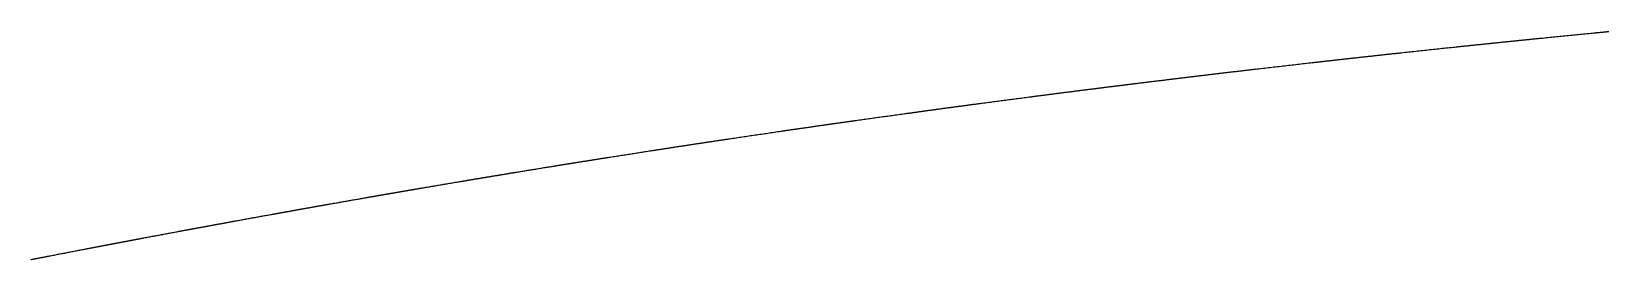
# Model space of a CAD drawing. Header units: millimetres. Extents: x 0 to 2438, y 0 to 1219.
# Drawn here: x 933.731 to 936.616, y 183.605 to 184.023 of the extents above; entities that cross this region are included whole.
import ezdxf

# ---------------------------------------------------------------- set-up
doc = ezdxf.new("R2010")
doc.units = ezdxf.units.MM
doc.layers.add('TEST_CUT_FIRST', color=1, linetype='Continuous')

msp = doc.modelspace()

# ---------------------------------------------------------------- linework, layer by layer
at = {"layer": 'TEST_CUT_FIRST'}
msp.add_lwpolyline([(933.73, 183.6054), (933.7311, 183.6056), (933.7322, 183.6058), (933.7332, 183.606), (933.7343, 183.6062), (933.7353, 183.6064), (933.7364, 183.6066), (933.7375, 183.6068), (933.7385, 183.607), (933.7396, 183.6072), (933.7406, 183.6074), (933.7417, 183.6076), (933.7428, 183.6078), (933.7438, 183.608), (933.7449, 183.6083), (933.7459, 183.6085), (933.747, 183.6087), (933.7481, 183.6089), (933.7491, 183.6091), (933.7502, 183.6093), (933.7512, 183.6095), (933.7523, 183.6097), (933.7534, 183.6099), (933.7545, 183.6101), (933.7556, 183.6103), (933.7566, 183.6105), (933.7576, 183.6107), (933.7585, 183.6109), (933.7594, 183.6111), (933.7605, 183.6113), (933.7619, 183.6116), (933.7637, 183.6119), (933.7658, 183.6123), (933.7681, 183.6128), (933.7704, 183.6132), (933.7726, 183.6136), (933.7747, 183.6141), (933.7768, 183.6145), (933.7789, 183.6149), (933.781, 183.6153), (933.7831, 183.6157), (933.7853, 183.6161), (933.7874, 183.6165), (933.7896, 183.6169), (933.7917, 183.6173), (933.7938, 183.6177), (933.7959, 183.6182), (933.7981, 183.6186), (933.8002, 183.619), (933.8023, 183.6194), (933.8045, 183.6198), (933.8066, 183.6202), (933.8087, 183.6206), (933.8109, 183.621), (933.813, 183.6214), (933.8151, 183.6218), (933.8171, 183.6223), (933.8193, 183.6227), (933.8215, 183.6231), (933.8238, 183.6235), (933.8261, 183.624), (933.8282, 183.6244), (933.83, 183.6247), (933.8314, 183.625), (933.8325, 183.6252), (933.8334, 183.6254), (933.8343, 183.6255), (933.8353, 183.6257), (933.8363, 183.6259), (933.8375, 183.6262), (933.8386, 183.6264), (933.8397, 183.6266), (933.8407, 183.6268), (933.8418, 183.627), (933.8429, 183.6272), (933.8439, 183.6274), (933.845, 183.6276), (933.8461, 183.6278), (933.8471, 183.628), (933.8482, 183.6282), (933.8493, 183.6284), (933.8503, 183.6286), (933.8514, 183.6288), (933.8525, 183.629), (933.8535, 183.6292), (933.8546, 183.6294), (933.8557, 183.6296), (933.8568, 183.6299), (933.8578, 183.6301), (933.8589, 183.6303), (933.86, 183.6305), (933.861, 183.6307), (933.8621, 183.6309), (933.8632, 183.6311), (933.8642, 183.6313), (933.8653, 183.6315), (933.8664, 183.6317), (933.8674, 183.6319), (933.8685, 183.6321), (933.8696, 183.6323), (933.8707, 183.6325), (933.8717, 183.6327), (933.8728, 183.6329), (933.8739, 183.6331), (933.8749, 183.6333), (933.876, 183.6335), (933.8771, 183.6337), (933.8781, 183.6339), (933.8792, 183.6341), (933.8803, 183.6343), (933.8813, 183.6345), (933.8824, 183.6347), (933.8835, 183.635), (933.8846, 183.6352), (933.8856, 183.6354), (933.8867, 183.6356), (933.8878, 183.6358), (933.8888, 183.636), (933.8899, 183.6362), (933.891, 183.6364), (933.892, 183.6366), (933.8931, 183.6368), (933.8942, 183.637), (933.8953, 183.6372), (933.8963, 183.6374), (933.8974, 183.6376), (933.8985, 183.6378), (933.8995, 183.638), (933.9006, 183.6382), (933.9017, 183.6384), (933.9027, 183.6386), (933.9038, 183.6388), (933.9049, 183.639), (933.9059, 183.6392), (933.907, 183.6394), (933.9081, 183.6396), (933.9092, 183.6398), (933.9102, 183.64), (933.9113, 183.6402), (933.9124, 183.6404), (933.9134, 183.6406), (933.9145, 183.6408), (933.9156, 183.641), (933.9166, 183.6412), (933.9177, 183.6414), (933.9188, 183.6417), (933.9199, 183.6419), (933.9209, 183.6421), (933.922, 183.6423), (933.923, 183.6425), (933.9241, 183.6427), (933.9253, 183.6429), (933.9264, 183.6431), (933.9274, 183.6433), (933.9284, 183.6435), (933.9293, 183.6436), (933.9302, 183.6438), (933.9313, 183.644), (933.9327, 183.6443), (933.9345, 183.6446), (933.9366, 183.645), (933.9389, 183.6455), (933.9412, 183.6459), (933.9435, 183.6463), (933.9456, 183.6467), (933.9477, 183.6471), (933.9498, 183.6475), (933.9519, 183.6479), (933.954, 183.6483), (933.9562, 183.6487), (933.9583, 183.6491), (933.9605, 183.6495), (933.9626, 183.6499), (933.9648, 183.6503), (933.9669, 183.6507), (933.969, 183.6511), (933.9712, 183.6515), (933.9733, 183.6519), (933.9754, 183.6523), (933.9776, 183.6527), (933.9797, 183.6531), (933.9819, 183.6535), (933.984, 183.6539), (933.9861, 183.6543), (933.9882, 183.6547), (933.9903, 183.6551), (933.9925, 183.6555), (933.9949, 183.6559), (933.9972, 183.6564), (933.9993, 183.6568), (934.0011, 183.6571), (934.0025, 183.6574), (934.0036, 183.6576), (934.0045, 183.6577), (934.0054, 183.6579), (934.0063, 183.6581), (934.0074, 183.6583), (934.0085, 183.6585), (934.0096, 183.6587), (934.0107, 183.6589), (934.0118, 183.6591), (934.0128, 183.6593), (934.0139, 183.6595), (934.015, 183.6597), (934.016, 183.6599), (934.0171, 183.6601), (934.0182, 183.6603), (934.0192, 183.6605), (934.0203, 183.6607), (934.0214, 183.6609), (934.0224, 183.6611), (934.0235, 183.6613), (934.0246, 183.6615), (934.0256, 183.6617), (934.0267, 183.6619), (934.0278, 183.6621), (934.0289, 183.6623), (934.0299, 183.6625), (934.031, 183.6627), (934.0321, 183.6629), (934.0331, 183.6631), (934.0342, 183.6633), (934.0353, 183.6635), (934.0363, 183.6637), (934.0374, 183.6639), (934.0385, 183.664), (934.0395, 183.6642), (934.0406, 183.6644), (934.0417, 183.6646), (934.0427, 183.6648), (934.0438, 183.665), (934.0449, 183.6652), (934.0459, 183.6654), (934.047, 183.6656), (934.0481, 183.6658), (934.0491, 183.666), (934.0502, 183.6662), (934.0513, 183.6664), (934.0523, 183.6666), (934.0534, 183.6668), (934.0545, 183.667), (934.0555, 183.6672), (934.0566, 183.6674), (934.0577, 183.6676), (934.0588, 183.6678), (934.0598, 183.668), (934.0609, 183.6682), (934.062, 183.6684), (934.063, 183.6686), (934.0641, 183.6688), (934.0652, 183.669), (934.0662, 183.6692), (934.0673, 183.6694), (934.0684, 183.6696), (934.0694, 183.6698), (934.0705, 183.67), (934.0716, 183.6702), (934.0726, 183.6704), (934.0737, 183.6706), (934.0748, 183.6707), (934.0758, 183.6709), (934.0769, 183.6711), (934.078, 183.6713), (934.079, 183.6715), (934.0801, 183.6717), (934.0812, 183.6719), (934.0822, 183.6721), (934.0833, 183.6723), (934.0844, 183.6725), (934.0855, 183.6727), (934.0865, 183.6729), (934.0876, 183.6731), (934.0887, 183.6733), (934.0897, 183.6735), (934.0908, 183.6737), (934.0919, 183.6739), (934.0929, 183.6741), (934.094, 183.6743), (934.0951, 183.6745), (934.0962, 183.6747), (934.0973, 183.6749), (934.0984, 183.6751), (934.0993, 183.6753), (934.1002, 183.6754), (934.1011, 183.6756), (934.1022, 183.6758), (934.1036, 183.676), (934.1054, 183.6764), (934.1076, 183.6768), (934.1099, 183.6772), (934.1122, 183.6776), (934.1144, 183.678), (934.1166, 183.6784), (934.1187, 183.6788), (934.1207, 183.6792), (934.1229, 183.6796), (934.125, 183.6799), (934.1272, 183.6803), (934.1293, 183.6807), (934.1315, 183.6811), (934.1336, 183.6815), (934.1357, 183.6819), (934.1379, 183.6823), (934.14, 183.6827), (934.1422, 183.6831), (934.1443, 183.6835), (934.1464, 183.6838), (934.1486, 183.6842), (934.1508, 183.6846), (934.1529, 183.685), (934.155, 183.6854), (934.1571, 183.6858), (934.1592, 183.6862), (934.1614, 183.6865), (934.1636, 183.6869), (934.1659, 183.6874), (934.1682, 183.6878), (934.1703, 183.6882), (934.1722, 183.6885), (934.1736, 183.6887), (934.1746, 183.6889), (934.1756, 183.6891), (934.1764, 183.6893), (934.1774, 183.6894), (934.1785, 183.6896), (934.1796, 183.6898), (934.1807, 183.69), (934.1818, 183.6902), (934.1829, 183.6904), (934.184, 183.6906), (934.185, 183.6908), (934.1861, 183.691), (934.1872, 183.6912), (934.1883, 183.6914), (934.1893, 183.6916), (934.1904, 183.6918), (934.1915, 183.692), (934.1926, 183.6922), (934.1936, 183.6924), (934.1947, 183.6926), (934.1958, 183.6928), (934.1968, 183.6929), (934.1979, 183.6931), (934.199, 183.6933), (934.2001, 183.6935), (934.2011, 183.6937), (934.2022, 183.6939), (934.2033, 183.6941), (934.2044, 183.6943), (934.2054, 183.6945), (934.2065, 183.6947), (934.2076, 183.6949), (934.2087, 183.6951), (934.2097, 183.6953), (934.2108, 183.6954), (934.2119, 183.6956), (934.213, 183.6958), (934.214, 183.696), (934.2151, 183.6962), (934.2162, 183.6964), (934.2172, 183.6966), (934.2183, 183.6968), (934.2194, 183.697), (934.2205, 183.6972), (934.2215, 183.6974), (934.2226, 183.6976), (934.2237, 183.6978), (934.2248, 183.6979), (934.2258, 183.6981), (934.2269, 183.6983), (934.228, 183.6985), (934.2291, 183.6987), (934.2301, 183.6989), (934.2312, 183.6991), (934.2323, 183.6993), (934.2334, 183.6995), (934.2344, 183.6997), (934.2355, 183.6999), (934.2366, 183.7001), (934.2377, 183.7002), (934.2387, 183.7004), (934.2398, 183.7006), (934.2409, 183.7008), (934.2419, 183.701), (934.243, 183.7012), (934.2441, 183.7014), (934.2452, 183.7016), (934.2462, 183.7018), (934.2473, 183.702), (934.2484, 183.7022), (934.2495, 183.7024), (934.2505, 183.7025), (934.2516, 183.7027), (934.2527, 183.7029), (934.2538, 183.7031), (934.2548, 183.7033), (934.2559, 183.7035), (934.257, 183.7037), (934.2581, 183.7039), (934.2591, 183.7041), (934.2602, 183.7043), (934.2613, 183.7045), (934.2624, 183.7046), (934.2634, 183.7048), (934.2645, 183.705), (934.2656, 183.7052), (934.2667, 183.7054), (934.2678, 183.7056), (934.2689, 183.7058), (934.27, 183.706), (934.2709, 183.7062), (934.2718, 183.7063), (934.2728, 183.7065), (934.2738, 183.7067), (934.2752, 183.7069), (934.2771, 183.7072), (934.2792, 183.7076), (934.2815, 183.708), (934.2838, 183.7084), (934.286, 183.7088), (934.2882, 183.7092), (934.2903, 183.7096), (934.2924, 183.71), (934.2945, 183.7103), (934.2967, 183.7107), (934.2988, 183.7111), (934.301, 183.7115), (934.3031, 183.7118), (934.3053, 183.7122), (934.3074, 183.7126), (934.3095, 183.713), (934.3117, 183.7133), (934.3138, 183.7137), (934.316, 183.7141), (934.3181, 183.7145), (934.3203, 183.7149), (934.3224, 183.7152), (934.3246, 183.7156), (934.3267, 183.716), (934.3288, 183.7163), (934.3309, 183.7167), (934.333, 183.7171), (934.3353, 183.7175), (934.3376, 183.7179), (934.3399, 183.7183), (934.342, 183.7187), (934.3438, 183.719), (934.3452, 183.7192), (934.3463, 183.7194), (934.3472, 183.7196), (934.3481, 183.7197), (934.3491, 183.7199), (934.3502, 183.7201), (934.3513, 183.7203), (934.3524, 183.7205), (934.3535, 183.7207), (934.3545, 183.7208), (934.3556, 183.721), (934.3567, 183.7212), (934.3577, 183.7214), (934.3588, 183.7216), (934.3599, 183.7218), (934.3609, 183.722), (934.362, 183.7221), (934.3631, 183.7223), (934.3641, 183.7225), (934.3652, 183.7227), (934.3663, 183.7229), (934.3673, 183.7231), (934.3684, 183.7233), (934.3695, 183.7234), (934.3706, 183.7236), (934.3716, 183.7238), (934.3727, 183.724), (934.3738, 183.7242), (934.3748, 183.7244), (934.3759, 183.7246), (934.377, 183.7247), (934.378, 183.7249), (934.3791, 183.7251), (934.3802, 183.7253), (934.3812, 183.7255), (934.3823, 183.7257), (934.3834, 183.7259), (934.3845, 183.726), (934.3855, 183.7262), (934.3866, 183.7264), (934.3877, 183.7266), (934.3887, 183.7268), (934.3898, 183.727), (934.3909, 183.7272), (934.3919, 183.7273), (934.393, 183.7275), (934.3941, 183.7277), (934.3951, 183.7279), (934.3962, 183.7281), (934.3973, 183.7283), (934.3984, 183.7284), (934.3994, 183.7286), (934.4005, 183.7288), (934.4016, 183.729), (934.4026, 183.7292), (934.4037, 183.7294), (934.4048, 183.7296), (934.4058, 183.7297), (934.4069, 183.7299), (934.408, 183.7301), (934.409, 183.7303), (934.4101, 183.7305), (934.4112, 183.7307), (934.4123, 183.7308), (934.4133, 183.731), (934.4144, 183.7312), (934.4155, 183.7314), (934.4165, 183.7316), (934.4176, 183.7318), (934.4187, 183.7319), (934.4197, 183.7321), (934.4208, 183.7323), (934.4219, 183.7325), (934.423, 183.7327), (934.424, 183.7329), (934.4251, 183.733), (934.4262, 183.7332), (934.4272, 183.7334), (934.4283, 183.7336), (934.4294, 183.7338), (934.4304, 183.734), (934.4315, 183.7341), (934.4326, 183.7343), (934.4336, 183.7345), (934.4347, 183.7347), (934.4358, 183.7349), (934.4368, 183.7351), (934.4379, 183.7352), (934.439, 183.7354), (934.4402, 183.7356), (934.4412, 183.7358), (934.4422, 183.736), (934.4431, 183.7361), (934.444, 183.7363), (934.4451, 183.7365), (934.4465, 183.7367), (934.4483, 183.737), (934.4504, 183.7374), (934.4527, 183.7378), (934.455, 183.7382), (934.4573, 183.7385), (934.4594, 183.7389), (934.4615, 183.7393), (934.4636, 183.7396), (934.4657, 183.74), (934.4678, 183.7403), (934.47, 183.7407), (934.4721, 183.7411), (934.4743, 183.7414), (934.4764, 183.7418), (934.4785, 183.7422), (934.4807, 183.7425), (934.4828, 183.7429), (934.4849, 183.7433), (934.4871, 183.7436), (934.4892, 183.744), (934.4914, 183.7443), (934.4935, 183.7447), (934.4957, 183.7451), (934.4978, 183.7454), (934.4999, 183.7458), (934.5019, 183.7461), (934.5041, 183.7465), (934.5063, 183.7469), (934.5086, 183.7473), (934.5109, 183.7476), (934.5131, 183.748), (934.5149, 183.7483), (934.5163, 183.7485), (934.5173, 183.7487), (934.5182, 183.7489), (934.5191, 183.749), (934.5201, 183.7492), (934.5212, 183.7494), (934.5223, 183.7496), (934.5234, 183.7497), (934.5245, 183.7499), (934.5256, 183.7501), (934.5266, 183.7503), (934.5277, 183.7505), (934.5287, 183.7506), (934.5298, 183.7508), (934.5309, 183.751), (934.5319, 183.7512), (934.533, 183.7514), (934.5341, 183.7515), (934.5351, 183.7517), (934.5362, 183.7519), (934.5373, 183.7521), (934.5383, 183.7523), (934.5394, 183.7524), (934.5405, 183.7526), (934.5416, 183.7528), (934.5426, 183.753), (934.5437, 183.7531), (934.5448, 183.7533), (934.5458, 183.7535), (934.5469, 183.7537), (934.548, 183.7539), (934.549, 183.754), (934.5501, 183.7542), (934.5512, 183.7544), (934.5522, 183.7546), (934.5533, 183.7548), (934.5544, 183.7549), (934.5554, 183.7551), (934.5565, 183.7553), (934.5576, 183.7555), (934.5586, 183.7556), (934.5597, 183.7558), (934.5608, 183.756), (934.5618, 183.7562), (934.5629, 183.7564), (934.564, 183.7565), (934.565, 183.7567), (934.5661, 183.7569), (934.5672, 183.7571), (934.5682, 183.7572), (934.5693, 183.7574), (934.5704, 183.7576), (934.5714, 183.7578), (934.5725, 183.758), (934.5736, 183.7581), (934.5746, 183.7583), (934.5757, 183.7585), (934.5768, 183.7587), (934.5779, 183.7588), (934.5789, 183.759), (934.58, 183.7592), (934.5811, 183.7594), (934.5821, 183.7596), (934.5832, 183.7597), (934.5843, 183.7599), (934.5853, 183.7601), (934.5864, 183.7603), (934.5875, 183.7604), (934.5885, 183.7606), (934.5896, 183.7608), (934.5907, 183.761), (934.5917, 183.7611), (934.5928, 183.7613), (934.5939, 183.7615), (934.5949, 183.7617), (934.596, 183.7619), (934.5971, 183.762), (934.5981, 183.7622), (934.5992, 183.7624), (934.6003, 183.7626), (934.6013, 183.7627), (934.6024, 183.7629), (934.6035, 183.7631), (934.6045, 183.7633), (934.6056, 183.7634), (934.6067, 183.7636), (934.6077, 183.7638), (934.6088, 183.764), (934.6099, 183.7642), (934.611, 183.7643), (934.6121, 183.7645), (934.6131, 183.7647), (934.614, 183.7648), (934.6149, 183.765), (934.616, 183.7651), (934.6174, 183.7654), (934.6192, 183.7657), (934.6213, 183.766), (934.6236, 183.7664), (934.6259, 183.7668), (934.6281, 183.7671), (934.6302, 183.7675), (934.6323, 183.7678), (934.6344, 183.7682), (934.6365, 183.7685), (934.6387, 183.7689), (934.6408, 183.7692), (934.6429, 183.7696), (934.6451, 183.7699), (934.6472, 183.7703), (934.6493, 183.7706), (934.6515, 183.771), (934.6536, 183.7713), (934.6557, 183.7717), (934.6579, 183.772), (934.66, 183.7724), (934.6621, 183.7727), (934.6643, 183.7731), (934.6664, 183.7734), (934.6685, 183.7738), (934.6706, 183.7741), (934.6727, 183.7744), (934.6748, 183.7748), (934.6771, 183.7751), (934.6794, 183.7755), (934.6817, 183.7759), (934.6838, 183.7762), (934.6856, 183.7765), (934.687, 183.7767), (934.6881, 183.7769), (934.689, 183.7771), (934.6898, 183.7772), (934.6908, 183.7774), (934.6919, 183.7775), (934.693, 183.7777), (934.6941, 183.7779), (934.6952, 183.7781), (934.6963, 183.7782), (934.6973, 183.7784), (934.6984, 183.7786), (934.6994, 183.7788), (934.7005, 183.7789), (934.7016, 183.7791), (934.7026, 183.7793), (934.7037, 183.7794), (934.7048, 183.7796), (934.7058, 183.7798), (934.7069, 183.78), (934.7079, 183.7801), (934.709, 183.7803), (934.7101, 183.7805), (934.7111, 183.7806), (934.7122, 183.7808), (934.7133, 183.781), (934.7143, 183.7812), (934.7154, 183.7813), (934.7165, 183.7815), (934.7175, 183.7817), (934.7186, 183.7818), (934.7197, 183.782), (934.7207, 183.7822), (934.7218, 183.7824), (934.7228, 183.7825), (934.7239, 183.7827), (934.725, 183.7829), (934.726, 183.783), (934.7271, 183.7832), (934.7282, 183.7834), (934.7292, 183.7836), (934.7303, 183.7837), (934.7314, 183.7839), (934.7324, 183.7841), (934.7335, 183.7842), (934.7346, 183.7844), (934.7356, 183.7846), (934.7367, 183.7847), (934.7377, 183.7849), (934.7388, 183.7851), (934.7399, 183.7853), (934.7409, 183.7854), (934.742, 183.7856), (934.7431, 183.7858), (934.7441, 183.7859), (934.7452, 183.7861), (934.7463, 183.7863), (934.7473, 183.7865), (934.7484, 183.7866), (934.7495, 183.7868), (934.7505, 183.787), (934.7516, 183.7871), (934.7527, 183.7873), (934.7537, 183.7875), (934.7548, 183.7876), (934.7558, 183.7878), (934.7569, 183.788), (934.758, 183.7881), (934.759, 183.7883), (934.7601, 183.7885), (934.7612, 183.7887), (934.7622, 183.7888), (934.7633, 183.789), (934.7644, 183.7892), (934.7654, 183.7893), (934.7665, 183.7895), (934.7676, 183.7897), (934.7686, 183.7898), (934.7697, 183.79), (934.7708, 183.7902), (934.7718, 183.7903), (934.7729, 183.7905), (934.774, 183.7907), (934.775, 183.7909), (934.7761, 183.791), (934.7771, 183.7912), (934.7782, 183.7914), (934.7793, 183.7915), (934.7804, 183.7917), (934.7815, 183.7919), (934.7826, 183.7921), (934.7835, 183.7922), (934.7843, 183.7923), (934.7852, 183.7925), (934.7863, 183.7926), (934.7878, 183.7929), (934.7899, 183.7932), (934.7924, 183.7936), (934.7951, 183.794), (934.7979, 183.7945), (934.8005, 183.7949), (934.8031, 183.7953), (934.8055, 183.7957), (934.808, 183.7961), (934.8105, 183.7965), (934.813, 183.7968), (934.8155, 183.7972), (934.8181, 183.7976), (934.8206, 183.798), (934.8231, 183.7984), (934.8256, 183.7988), (934.8282, 183.7992), (934.8307, 183.7996), (934.8332, 183.8), (934.8357, 183.8004), (934.8383, 183.8008), (934.8408, 183.8012), (934.8433, 183.8016), (934.8458, 183.802), (934.8483, 183.8024), (934.8508, 183.8028), (934.8533, 183.8032), (934.8558, 183.8035), (934.8584, 183.8039), (934.8611, 183.8044), (934.8638, 183.8048), (934.8663, 183.8052), (934.8685, 183.8055), (934.8703, 183.8058), (934.8718, 183.806), (934.8731, 183.8062), (934.8744, 183.8064), (934.8757, 183.8066), (934.8772, 183.8069), (934.8787, 183.8071), (934.8802, 183.8073), (934.8817, 183.8076), (934.8832, 183.8078), (934.8846, 183.808), (934.886, 183.8082), (934.8875, 183.8084), (934.889, 183.8087), (934.8904, 183.8089), (934.8919, 183.8091), (934.8933, 183.8093), (934.8948, 183.8096), (934.8963, 183.8098), (934.8977, 183.81), (934.8992, 183.8102), (934.9006, 183.8105), (934.9021, 183.8107), (934.9036, 183.8109), (934.905, 183.8111), (934.9065, 183.8114), (934.9079, 183.8116), (934.9094, 183.8118), (934.9108, 183.812), (934.9123, 183.8123), (934.9138, 183.8125), (934.9152, 183.8127), (934.9167, 183.8129), (934.9181, 183.8132), (934.9196, 183.8134), (934.9211, 183.8136), (934.9225, 183.8138), (934.924, 183.814), (934.9254, 183.8143), (934.9269, 183.8145), (934.9284, 183.8147), (934.9298, 183.8149), (934.9313, 183.8152), (934.9327, 183.8154), (934.9342, 183.8156), (934.9356, 183.8158), (934.9371, 183.816), (934.9386, 183.8163), (934.94, 183.8165), (934.9415, 183.8167), (934.9429, 183.8169), (934.9444, 183.8172), (934.9459, 183.8174), (934.9473, 183.8176), (934.9488, 183.8178), (934.9502, 183.818), (934.9517, 183.8183), (934.9532, 183.8185), (934.9546, 183.8187), (934.9561, 183.8189), (934.9575, 183.8192), (934.959, 183.8194), (934.9605, 183.8196), (934.9619, 183.8198), (934.9634, 183.82), (934.9648, 183.8203), (934.9663, 183.8205), (934.9678, 183.8207), (934.9692, 183.8209), (934.9707, 183.8211), (934.9721, 183.8214), (934.9736, 183.8216), (934.975, 183.8218), (934.9765, 183.822), (934.978, 183.8222), (934.9794, 183.8225), (934.9809, 183.8227), (934.9823, 183.8229), (934.9838, 183.8231), (934.9853, 183.8233), (934.9867, 183.8236), (934.9882, 183.8238), (934.9897, 183.824), (934.9911, 183.8242), (934.9925, 183.8244), (934.994, 183.8247), (934.9954, 183.8249), (934.9969, 183.8251), (934.9985, 183.8253), (935, 183.8256), (935.0014, 183.8258), (935.0028, 183.826), (935.004, 183.8262), (935.0052, 183.8263), (935.0067, 183.8266), (935.0086, 183.8268), (935.0111, 183.8272), (935.014, 183.8276), (935.0171, 183.8281), (935.0202, 183.8286), (935.0232, 183.829), (935.0261, 183.8295), (935.029, 183.8299), (935.0318, 183.8303), (935.0347, 183.8307), (935.0376, 183.8312), (935.0405, 183.8316), (935.0434, 183.832), (935.0463, 183.8325), (935.0492, 183.8329), (935.0521, 183.8333), (935.055, 183.8337), (935.0579, 183.8342), (935.0608, 183.8346), (935.0637, 183.835), (935.0666, 183.8355), (935.0695, 183.8359), (935.0725, 183.8363), (935.0754, 183.8367), (935.0782, 183.8372), (935.0811, 183.8376), (935.0839, 183.838), (935.0868, 183.8384), (935.0898, 183.8389), (935.093, 183.8393), (935.0961, 183.8398), (935.099, 183.8402), (935.1014, 183.8406), (935.1033, 183.8408), (935.1048, 183.8411), (935.106, 183.8412), (935.1072, 183.8414), (935.1085, 183.8416), (935.11, 183.8418), (935.1115, 183.842), (935.113, 183.8423), (935.1144, 183.8425), (935.1159, 183.8427), (935.1173, 183.8429), (935.1187, 183.8431), (935.1202, 183.8433), (935.1216, 183.8435), (935.1231, 183.8437), (935.1245, 183.8439), (935.126, 183.8441), (935.1274, 183.8444), (935.1288, 183.8446), (935.1303, 183.8448), (935.1317, 183.845), (935.1332, 183.8452), (935.1346, 183.8454), (935.136, 183.8456), (935.1375, 183.8458), (935.1389, 183.846), (935.1404, 183.8462), (935.1418, 183.8464), (935.1432, 183.8467), (935.1447, 183.8469), (935.1461, 183.8471), (935.1476, 183.8473), (935.149, 183.8475), (935.1505, 183.8477), (935.1519, 183.8479), (935.1533, 183.8481), (935.1548, 183.8483), (935.1562, 183.8485), (935.1577, 183.8487), (935.1591, 183.8489), (935.1605, 183.8491), (935.162, 183.8494), (935.1634, 183.8496), (935.1649, 183.8498), (935.1663, 183.85), (935.1678, 183.8502), (935.1692, 183.8504), (935.1706, 183.8506), (935.1721, 183.8508), (935.1735, 183.851), (935.175, 183.8512), (935.1764, 183.8514), (935.1778, 183.8516), (935.1793, 183.8518), (935.1807, 183.852), (935.1822, 183.8523), (935.1836, 183.8525), (935.1851, 183.8527), (935.1865, 183.8529), (935.1879, 183.8531), (935.1894, 183.8533), (935.1908, 183.8535), (935.1923, 183.8537), (935.1937, 183.8539), (935.1951, 183.8541), (935.1966, 183.8543), (935.198, 183.8545), (935.1995, 183.8547), (935.2009, 183.8549), (935.2024, 183.8551), (935.2038, 183.8553), (935.2052, 183.8555), (935.2067, 183.8558), (935.2081, 183.856), (935.2096, 183.8562), (935.211, 183.8564), (935.2124, 183.8566), (935.2139, 183.8568), (935.2153, 183.857), (935.2168, 183.8572), (935.2182, 183.8574), (935.2197, 183.8576), (935.2211, 183.8578), (935.2225, 183.858), (935.224, 183.8582), (935.2254, 183.8584), (935.2268, 183.8586), (935.2283, 183.8588), (935.2298, 183.859), (935.2313, 183.8592), (935.2328, 183.8595), (935.2341, 183.8596), (935.2353, 183.8598), (935.2365, 183.86), (935.238, 183.8602), (935.2398, 183.8605), (935.2423, 183.8608), (935.2451, 183.8612), (935.2482, 183.8616), (935.2513, 183.8621), (935.2543, 183.8625), (935.2572, 183.8629), (935.26, 183.8633), (935.2628, 183.8637), (935.2656, 183.8641), (935.2685, 183.8645), (935.2714, 183.8649), (935.2742, 183.8653), (935.2771, 183.8657), (935.28, 183.8661), (935.2828, 183.8665), (935.2857, 183.8669), (935.2886, 183.8673), (935.2914, 183.8677), (935.2943, 183.8681), (935.2972, 183.8685), (935.3001, 183.8689), (935.3029, 183.8693), (935.3058, 183.8697), (935.3086, 183.8701), (935.3114, 183.8705), (935.3142, 183.8709), (935.3171, 183.8713), (935.3201, 183.8717), (935.3232, 183.8721), (935.3263, 183.8725), (935.3291, 183.8729), (935.3316, 183.8733), (935.3334, 183.8735), (935.3349, 183.8737), (935.3361, 183.8739), (935.3373, 183.874), (935.3386, 183.8742), (935.34, 183.8744), (935.3415, 183.8746), (935.343, 183.8748), (935.3444, 183.875), (935.3458, 183.8752), (935.3473, 183.8754), (935.3487, 183.8756), (935.3501, 183.8758), (935.3515, 183.876), (935.3529, 183.8762), (935.3544, 183.8764), (935.3558, 183.8766), (935.3572, 183.8768), (935.3586, 183.877), (935.3601, 183.8772), (935.3615, 183.8774), (935.3629, 183.8776), (935.3643, 183.8778), (935.3658, 183.8779), (935.3672, 183.8781), (935.3686, 183.8783), (935.37, 183.8785), (935.3715, 183.8787), (935.3729, 183.8789), (935.3743, 183.8791), (935.3757, 183.8793), (935.3772, 183.8795), (935.3786, 183.8797), (935.38, 183.8799), (935.3814, 183.8801), (935.3828, 183.8803), (935.3843, 183.8805), (935.3857, 183.8807), (935.3871, 183.8809), (935.3885, 183.8811), (935.39, 183.8813), (935.3914, 183.8814), (935.3928, 183.8816), (935.3942, 183.8818), (935.3957, 183.882), (935.3971, 183.8822), (935.3985, 183.8824), (935.3999, 183.8826), (935.4014, 183.8828), (935.4028, 183.883), (935.4042, 183.8832), (935.4056, 183.8834), (935.4071, 183.8836), (935.4085, 183.8838), (935.4099, 183.884), (935.4113, 183.8841), (935.4128, 183.8843), (935.4142, 183.8845), (935.4156, 183.8847), (935.417, 183.8849), (935.4185, 183.8851), (935.4199, 183.8853), (935.4213, 183.8855), (935.4227, 183.8857), (935.4242, 183.8859), (935.4256, 183.8861), (935.427, 183.8863), (935.4284, 183.8865), (935.4299, 183.8866), (935.4313, 183.8868), (935.4327, 183.887), (935.4341, 183.8872), (935.4356, 183.8874), (935.437, 183.8876), (935.4384, 183.8878), (935.4398, 183.888), (935.4413, 183.8882), (935.4427, 183.8884), (935.4441, 183.8886), (935.4455, 183.8887), (935.447, 183.8889), (935.4484, 183.8891), (935.4498, 183.8893), (935.4512, 183.8895), (935.4526, 183.8897), (935.454, 183.8899), (935.4555, 183.8901), (935.4569, 183.8903), (935.4584, 183.8905), (935.4599, 183.8907), (935.4613, 183.8909), (935.4626, 183.891), (935.4638, 183.8912), (935.465, 183.8914), (935.4665, 183.8915), (935.4683, 183.8918), (935.4707, 183.8921), (935.4735, 183.8925), (935.4766, 183.8929), (935.4796, 183.8933), (935.4826, 183.8937), (935.4854, 183.8941), (935.4882, 183.8944), (935.4909, 183.8948), (935.4937, 183.8952), (935.4966, 183.8955), (935.4994, 183.8959), (935.5023, 183.8963), (935.5051, 183.8967), (935.5079, 183.897), (935.5107, 183.8974), (935.5136, 183.8978), (935.5164, 183.8982), (935.5192, 183.8985), (935.522, 183.8989), (935.5249, 183.8993), (935.5277, 183.8996), (935.5306, 183.9), (935.5334, 183.9004), (935.5362, 183.9008), (935.539, 183.9011), (935.5417, 183.9015), (935.5446, 183.9018), (935.5475, 183.9022), (935.5506, 183.9026), (935.5536, 183.903), (935.5564, 183.9034), (935.5588, 183.9037), (935.5607, 183.9039), (935.5621, 183.9041), (935.5633, 183.9043), (935.5644, 183.9044), (935.5657, 183.9046), (935.5671, 183.9048), (935.5686, 183.905), (935.57, 183.9052), (935.5715, 183.9054), (935.5729, 183.9055), (935.5743, 183.9057), (935.5757, 183.9059), (935.577, 183.9061), (935.5784, 183.9063), (935.5799, 183.9064), (935.5813, 183.9066), (935.5827, 183.9068), (935.5841, 183.907), (935.5855, 183.9072), (935.5869, 183.9073), (935.5883, 183.9075), (935.5897, 183.9077), (935.5911, 183.9079), (935.5925, 183.9081), (935.5939, 183.9083), (935.5953, 183.9084), (935.5967, 183.9086), (935.5981, 183.9088), (935.5995, 183.909), (935.6009, 183.9092), (935.6023, 183.9093), (935.6037, 183.9095), (935.6051, 183.9097), (935.6065, 183.9099), (935.6079, 183.9101), (935.6093, 183.9102), (935.6107, 183.9104), (935.6121, 183.9106), (935.6135, 183.9108), (935.6149, 183.911), (935.6163, 183.9111), (935.6177, 183.9113), (935.6192, 183.9115), (935.6206, 183.9117), (935.622, 183.9119), (935.6234, 183.912), (935.6248, 183.9122), (935.6262, 183.9124), (935.6276, 183.9126), (935.629, 183.9128), (935.6304, 183.9129), (935.6318, 183.9131), (935.6332, 183.9133), (935.6346, 183.9135), (935.636, 183.9137), (935.6374, 183.9138), (935.6388, 183.914), (935.6402, 183.9142), (935.6416, 183.9144), (935.643, 183.9145), (935.6444, 183.9147), (935.6458, 183.9149), (935.6472, 183.9151), (935.6486, 183.9153), (935.65, 183.9154), (935.6514, 183.9156), (935.6528, 183.9158), (935.6542, 183.916), (935.6556, 183.9162), (935.657, 183.9163), (935.6584, 183.9165), (935.6598, 183.9167), (935.6612, 183.9169), (935.6627, 183.917), (935.6641, 183.9172), (935.6655, 183.9174), (935.6669, 183.9176), (935.6683, 183.9178), (935.6697, 183.9179), (935.6711, 183.9181), (935.6725, 183.9183), (935.6739, 183.9185), (935.6753, 183.9186), (935.6767, 183.9188), (935.6781, 183.919), (935.6795, 183.9192), (935.6809, 183.9193), (935.6823, 183.9195), (935.6837, 183.9197), (935.6851, 183.9199), (935.6865, 183.9201), (935.6879, 183.9202), (935.6893, 183.9204), (935.6907, 183.9206), (935.6921, 183.9208), (935.6935, 183.9209), (935.695, 183.9211), (935.6965, 183.9213), (935.698, 183.9215), (935.6995, 183.9217), (935.7011, 183.9219), (935.7026, 183.9221), (935.7041, 183.9223), (935.7056, 183.9224), (935.7071, 183.9226), (935.7086, 183.9228), (935.7101, 183.923), (935.7116, 183.9232), (935.7131, 183.9234), (935.7146, 183.9236), (935.7161, 183.9238), (935.7176, 183.924), (935.7191, 183.9241), (935.7206, 183.9243), (935.7221, 183.9245), (935.7236, 183.9247), (935.7252, 183.9249), (935.7267, 183.9251), (935.7282, 183.9253), (935.7296, 183.9255), (935.7311, 183.9256), (935.7325, 183.9258), (935.7341, 183.926), (935.7357, 183.9262), (935.7374, 183.9264), (935.7391, 183.9266), (935.7406, 183.9268), (935.7417, 183.927), (935.7422, 183.927), (935.7423, 183.927), (935.7425, 183.9271), (935.7426, 183.9271), (935.7427, 183.9271), (935.7428, 183.9271), (935.7429, 183.9271), (935.743, 183.9271), (935.7431, 183.9271), (935.7432, 183.9271), (935.7433, 183.9272), (935.7434, 183.9272), (935.7435, 183.9272), (935.7436, 183.9272), (935.7437, 183.9272), (935.7438, 183.9272), (935.7439, 183.9272), (935.744, 183.9272), (935.7441, 183.9273), (935.7442, 183.9273), (935.7443, 183.9273), (935.7444, 183.9273), (935.7445, 183.9273), (935.7447, 183.9273), (935.7448, 183.9273), (935.7449, 183.9273), (935.745, 183.9274), (935.7451, 183.9274), (935.7452, 183.9274), (935.7453, 183.9274), (935.7454, 183.9274), (935.7455, 183.9274), (935.7456, 183.9274), (935.7457, 183.9274), (935.7458, 183.9275), (935.7459, 183.9275), (935.746, 183.9275), (935.7461, 183.9275), (935.7462, 183.9275), (935.7463, 183.9275), (935.7464, 183.9275), (935.7465, 183.9275), (935.7466, 183.9276), (935.7467, 183.9276), (935.7468, 183.9276), (935.7469, 183.9276), (935.747, 183.9276), (935.7471, 183.9276), (935.7472, 183.9276), (935.7473, 183.9277), (935.7474, 183.9277), (935.7475, 183.9277), (935.7476, 183.9277), (935.7477, 183.9277), (935.7478, 183.9277), (935.7479, 183.9277), (935.748, 183.9277), (935.7481, 183.9278), (935.7482, 183.9278), (935.7483, 183.9278), (935.7484, 183.9278), (935.7485, 183.9278), (935.7486, 183.9278), (935.7487, 183.9278), (935.7488, 183.9278), (935.7489, 183.9279), (935.749, 183.9279), (935.7491, 183.9279), (935.7492, 183.9279), (935.7493, 183.9279), (935.7494, 183.9279), (935.7495, 183.9279), (935.7496, 183.9279), (935.7497, 183.928), (935.7499, 183.928), (935.75, 183.928), (935.7501, 183.928), (935.7502, 183.928), (935.7503, 183.928), (935.7503, 183.928), (935.7504, 183.928), (935.7505, 183.9281), (935.7507, 183.9281), (935.7508, 183.9281), (935.7509, 183.9281), (935.7511, 183.9281), (935.7511, 183.9281), (935.7515, 183.9282), (935.7528, 183.9283), (935.7545, 183.9285), (935.7566, 183.9288), (935.7586, 183.9291), (935.7606, 183.9293), (935.7624, 183.9295), (935.7641, 183.9297), (935.7658, 183.9299), (935.7676, 183.9302), (935.7693, 183.9304), (935.7711, 183.9306), (935.773, 183.9308), (935.7748, 183.931), (935.7765, 183.9313), (935.7783, 183.9315), (935.7801, 183.9317), (935.7819, 183.9319), (935.7837, 183.9321), (935.7855, 183.9324), (935.7873, 183.9326), (935.7891, 183.9328), (935.7909, 183.933), (935.7926, 183.9332), (935.7944, 183.9335), (935.7962, 183.9337), (935.798, 183.9339), (935.7998, 183.9341), (935.8016, 183.9343), (935.8034, 183.9345), (935.8052, 183.9348), (935.807, 183.935), (935.8087, 183.9352), (935.8105, 183.9354), (935.8121, 183.9356), (935.8138, 183.9358), (935.8155, 183.936), (935.8172, 183.9362), (935.8189, 183.9364), (935.8205, 183.9366), (935.8222, 183.9368), (935.8239, 183.9371), (935.8256, 183.9373), (935.8273, 183.9375), (935.829, 183.9377), (935.8307, 183.9379), (935.8324, 183.9381), (935.834, 183.9383), (935.8357, 183.9385), (935.8374, 183.9387), (935.8391, 183.9389), (935.8408, 183.9391), (935.8425, 183.9393), (935.8442, 183.9395), (935.8459, 183.9397), (935.8475, 183.9399), (935.8492, 183.9401), (935.8509, 183.9403), (935.8526, 183.9405), (935.8543, 183.9407), (935.856, 183.9409), (935.8577, 183.9411), (935.8594, 183.9413), (935.861, 183.9415), (935.8627, 183.9417), (935.8644, 183.9419), (935.8661, 183.9421), (935.8678, 183.9423), (935.8695, 183.9425), (935.8712, 183.9428), (935.8729, 183.943), (935.8745, 183.9432), (935.8762, 183.9434), (935.8779, 183.9436), (935.8796, 183.9438), (935.8813, 183.944), (935.883, 183.9442), (935.8847, 183.9444), (935.8864, 183.9446), (935.888, 183.9448), (935.8897, 183.945), (935.8914, 183.9452), (935.8931, 183.9454), (935.8948, 183.9456), (935.8965, 183.9458), (935.8982, 183.946), (935.8998, 183.9462), (935.9015, 183.9464), (935.9032, 183.9466), (935.9049, 183.9468), (935.9066, 183.947), (935.9083, 183.9472), (935.91, 183.9474), (935.9117, 183.9476), (935.9133, 183.9478), (935.915, 183.948), (935.9167, 183.9482), (935.9184, 183.9484), (935.9201, 183.9486), (935.9218, 183.9488), (935.9235, 183.949), (935.9252, 183.9492), (935.9268, 183.9494), (935.9285, 183.9496), (935.9302, 183.9498), (935.9319, 183.95), (935.9336, 183.9502), (935.9353, 183.9504), (935.937, 183.9506), (935.9387, 183.9508), (935.9403, 183.951), (935.942, 183.9512), (935.9437, 183.9514), (935.9454, 183.9516), (935.9471, 183.9518), (935.9488, 183.952), (935.9505, 183.9522), (935.9521, 183.9524), (935.9538, 183.9525), (935.9555, 183.9527), (935.9572, 183.9529), (935.959, 183.9532), (935.9607, 183.9534), (935.9624, 183.9536), (935.964, 183.9537), (935.9654, 183.9539), (935.9668, 183.9541), (935.9685, 183.9543), (935.9707, 183.9545), (935.9735, 183.9549), (935.9768, 183.9552), (935.9804, 183.9557), (935.984, 183.9561), (935.9875, 183.9565), (935.9908, 183.9569), (935.9941, 183.9572), (935.9973, 183.9576), (936.0006, 183.958), (936.0039, 183.9584), (936.0073, 183.9588), (936.0106, 183.9592), (936.014, 183.9595), (936.0173, 183.9599), (936.0206, 183.9603), (936.0239, 183.9607), (936.0273, 183.9611), (936.0306, 183.9615), (936.0339, 183.9618), (936.0373, 183.9622), (936.0406, 183.9626), (936.044, 183.963), (936.0473, 183.9634), (936.0506, 183.9638), (936.0538, 183.9641), (936.0571, 183.9645), (936.0604, 183.9649), (936.0639, 183.9653), (936.0675, 183.9657), (936.0711, 183.9661), (936.0744, 183.9665), (936.0772, 183.9668), (936.0793, 183.967), (936.081, 183.9672), (936.0824, 183.9674), (936.0838, 183.9675), (936.0853, 183.9677), (936.0869, 183.9679), (936.0886, 183.9681), (936.0903, 183.9683), (936.092, 183.9685), (936.0936, 183.9686), (936.0953, 183.9688), (936.0969, 183.969), (936.0985, 183.9692), (936.1001, 183.9694), (936.1018, 183.9696), (936.1034, 183.9697), (936.1051, 183.9699), (936.1067, 183.9701), (936.1084, 183.9703), (936.11, 183.9705), (936.1116, 183.9707), (936.1133, 183.9709), (936.1149, 183.971), (936.1166, 183.9712), (936.1182, 183.9714), (936.1198, 183.9716), (936.1215, 183.9718), (936.1231, 183.972), (936.1248, 183.9721), (936.1264, 183.9723), (936.128, 183.9725), (936.1297, 183.9727), (936.1313, 183.9729), (936.133, 183.9731), (936.1346, 183.9732), (936.1362, 183.9734), (936.1379, 183.9736), (936.1395, 183.9738), (936.1412, 183.974), (936.1428, 183.9742), (936.1444, 183.9743), (936.1461, 183.9745), (936.1477, 183.9747), (936.1494, 183.9749), (936.151, 183.9751), (936.1526, 183.9752), (936.1543, 183.9754), (936.1559, 183.9756), (936.1576, 183.9758), (936.1592, 183.976), (936.1609, 183.9762), (936.1625, 183.9763), (936.1641, 183.9765), (936.1658, 183.9767), (936.1674, 183.9769), (936.1691, 183.9771), (936.1707, 183.9772), (936.1723, 183.9774), (936.174, 183.9776), (936.1756, 183.9778), (936.1773, 183.978), (936.1789, 183.9782), (936.1805, 183.9783), (936.1822, 183.9785), (936.1838, 183.9787), (936.1855, 183.9789), (936.1871, 183.9791), (936.1887, 183.9792), (936.1904, 183.9794), (936.192, 183.9796), (936.1937, 183.9798), (936.1953, 183.98), (936.1969, 183.9801), (936.1986, 183.9803), (936.2002, 183.9805), (936.2019, 183.9807), (936.2035, 183.9809), (936.2051, 183.981), (936.2068, 183.9812), (936.2084, 183.9814), (936.2101, 183.9816), (936.2117, 183.9818), (936.2133, 183.9819), (936.215, 183.9821), (936.2166, 183.9823), (936.2182, 183.9825), (936.2199, 183.9826), (936.2215, 183.9828), (936.2232, 183.983), (936.225, 183.9832), (936.2266, 183.9834), (936.2281, 183.9835), (936.2295, 183.9837), (936.2309, 183.9838), (936.2325, 183.984), (936.2347, 183.9842), (936.2374, 183.9845), (936.2406, 183.9849), (936.2441, 183.9853), (936.2476, 183.9856), (936.2509, 183.986), (936.2542, 183.9864), (936.2573, 183.9867), (936.2605, 183.987), (936.2637, 183.9874), (936.2669, 183.9877), (936.2701, 183.9881), (936.2734, 183.9884), (936.2766, 183.9888), (936.2798, 183.9891), (936.2831, 183.9895), (936.2863, 183.9898), (936.2895, 183.9902), (936.2927, 183.9905), (936.2959, 183.9908), (936.2992, 183.9912), (936.3024, 183.9915), (936.3057, 183.9919), (936.3089, 183.9922), (936.3121, 183.9926), (936.3152, 183.9929), (936.3184, 183.9932), (936.3216, 183.9936), (936.325, 183.9939), (936.3285, 183.9943), (936.332, 183.9947), (936.3352, 183.995), (936.3379, 183.9953), (936.34, 183.9955), (936.3416, 183.9957), (936.3429, 183.9958), (936.3442, 183.996), (936.3457, 183.9961), (936.3473, 183.9963), (936.3489, 183.9964), (936.3506, 183.9966), (936.3522, 183.9968), (936.3538, 183.997), (936.3554, 183.9971), (936.3569, 183.9973), (936.3585, 183.9974), (936.3601, 183.9976), (936.3617, 183.9978), (936.3633, 183.9979), (936.3649, 183.9981), (936.3664, 183.9983), (936.368, 183.9984), (936.3696, 183.9986), (936.3712, 183.9988), (936.3728, 183.9989), (936.3744, 183.9991), (936.376, 183.9993), (936.3775, 183.9994), (936.3791, 183.9996), (936.3807, 183.9998), (936.3823, 183.9999), (936.3839, 184.0001), (936.3855, 184.0003), (936.3871, 184.0004), (936.3887, 184.0006), (936.3902, 184.0008), (936.3918, 184.0009), (936.3934, 184.0011), (936.395, 184.0012), (936.3966, 184.0014), (936.3982, 184.0016), (936.3998, 184.0017), (936.4013, 184.0019), (936.4029, 184.0021), (936.4045, 184.0022), (936.4061, 184.0024), (936.4077, 184.0026), (936.4093, 184.0027), (936.4109, 184.0029), (936.4124, 184.003), (936.414, 184.0032), (936.4156, 184.0034), (936.4172, 184.0035), (936.4188, 184.0037), (936.4204, 184.0039), (936.422, 184.004), (936.4235, 184.0042), (936.4251, 184.0044), (936.4267, 184.0045), (936.4283, 184.0047), (936.4299, 184.0048), (936.4315, 184.005), (936.4331, 184.0052), (936.4346, 184.0053), (936.4362, 184.0055), (936.4378, 184.0057), (936.4394, 184.0058), (936.441, 184.006), (936.4426, 184.0061), (936.4442, 184.0063), (936.4457, 184.0065), (936.4473, 184.0066), (936.4489, 184.0068), (936.4505, 184.0069), (936.4521, 184.0071), (936.4537, 184.0073), (936.4552, 184.0074), (936.4568, 184.0076), (936.4584, 184.0078), (936.46, 184.0079), (936.4616, 184.0081), (936.4632, 184.0082), (936.4648, 184.0084), (936.4664, 184.0086), (936.4679, 184.0087), (936.4695, 184.0089), (936.4711, 184.009), (936.4727, 184.0092), (936.4742, 184.0094), (936.4758, 184.0095), (936.4774, 184.0097), (936.4791, 184.0098), (936.4807, 184.01), (936.4823, 184.0102), (936.4838, 184.0103), (936.4851, 184.0105), (936.4865, 184.0106), (936.4881, 184.0108), (936.4901, 184.011), (936.4928, 184.0112), (936.4959, 184.0115), (936.4992, 184.0119), (936.5026, 184.0122), (936.5058, 184.0125), (936.5089, 184.0128), (936.512, 184.0132), (936.515, 184.0135), (936.5181, 184.0138), (936.5212, 184.0141), (936.5243, 184.0144), (936.5274, 184.0147), (936.5306, 184.015), (936.5337, 184.0153), (936.5368, 184.0156), (936.5399, 184.0159), (936.543, 184.0162), (936.5461, 184.0165), (936.5492, 184.0169), (936.5523, 184.0172), (936.5554, 184.0175), (936.5586, 184.0178), (936.5617, 184.0181), (936.5647, 184.0184), (936.5678, 184.0187), (936.5708, 184.019), (936.5739, 184.0193), (936.5772, 184.0196), (936.5806, 184.0199), (936.5839, 184.0203), (936.587, 184.0206), (936.5896, 184.0208), (936.5916, 184.021), (936.5932, 184.0212), (936.5945, 184.0213), (936.5957, 184.0214), (936.5971, 184.0216), (936.5986, 184.0217), (936.6002, 184.0219), (936.6018, 184.022), (936.6034, 184.0222), (936.6049, 184.0223), (936.6064, 184.0225), (936.6079, 184.0226), (936.6094, 184.0227), (936.6109, 184.0229), (936.6125, 184.023), (936.614, 184.0232), (936.6155, 184.0233), (936.6171, 184.0235)], dxfattribs=at)

doc.saveas('drawing.dxf')
